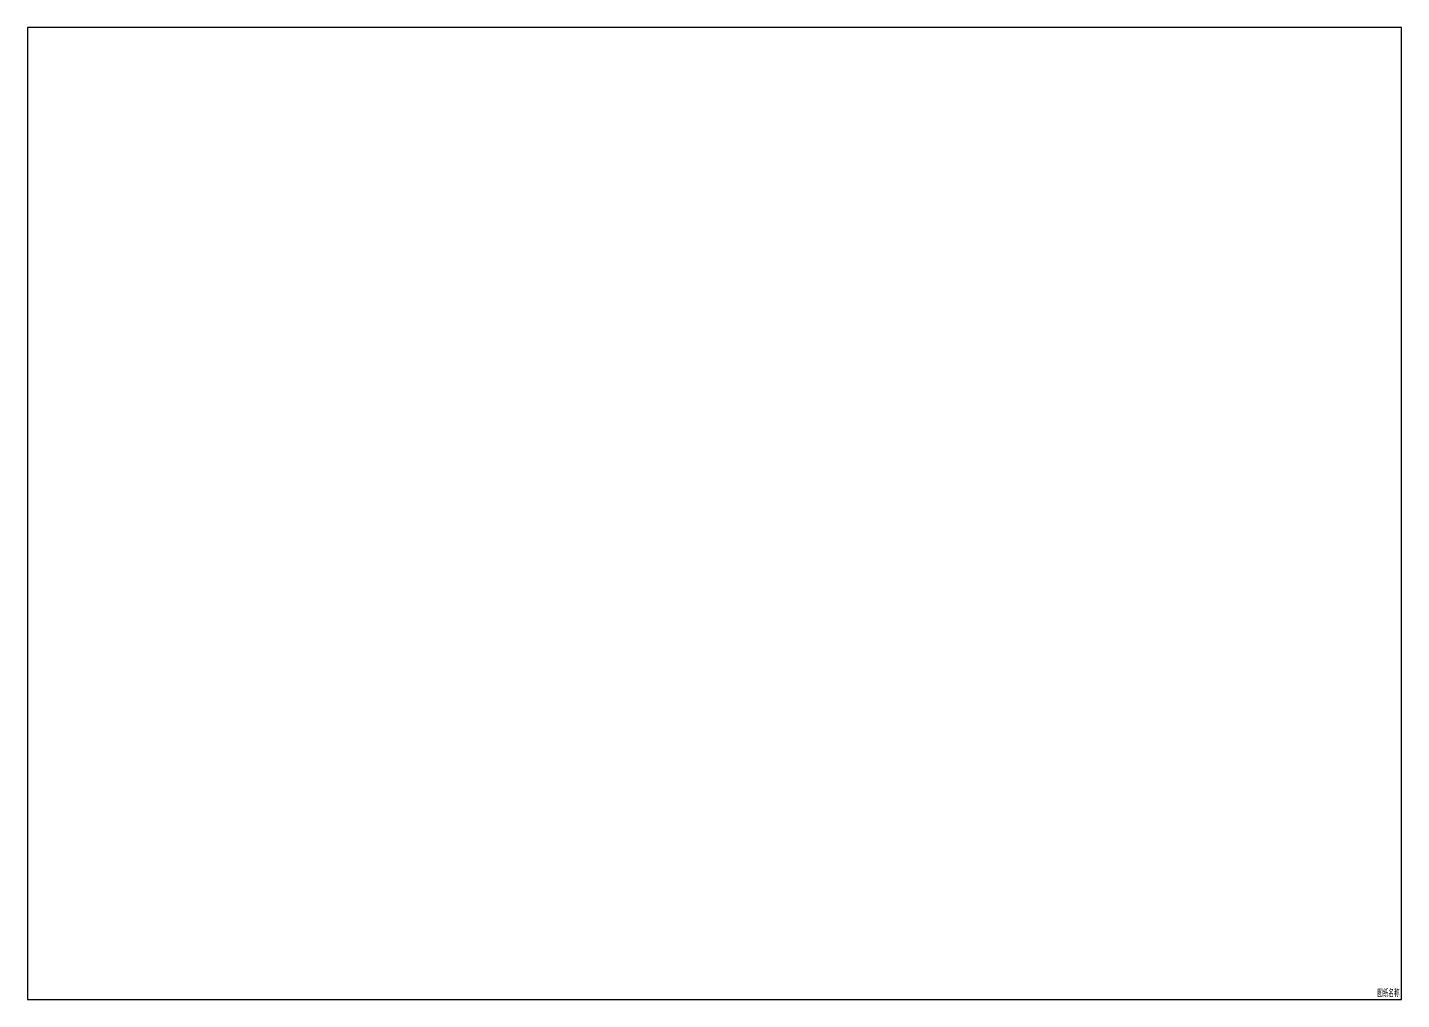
# Model space of a CAD drawing. Header units: millimetres. Extents: x 0 to 297, y 0 to 210.
import ezdxf
from ezdxf.enums import TextEntityAlignment as Align

# ---------------------------------------------------------------- set-up
doc = ezdxf.new("R2010")
doc.units = ezdxf.units.MM
doc.header["$LTSCALE"] = 1000
doc.header["$MEASUREMENT"] = 0
doc.styles.get("Standard").update_dxf_attribs({"font": 'gbenor.shx', "bigfont": 'gbcbig.shx'})

msp = doc.modelspace()

# ---------------------------------------------------------------- linework, layer by layer
msp.add_lwpolyline([(0, 0), (297, 0), (297, 210), (0, 210)], close=True)

# ---------------------------------------------------------------- texts
at = {"width": 0.8, "flags": 8}
msp.add_attdef('图纸名称', text='null', height=1.5, dxfattribs=at).set_placement((296.57, 1.3), align=Align.MIDDLE_RIGHT)

doc.saveas('drawing.dxf')
